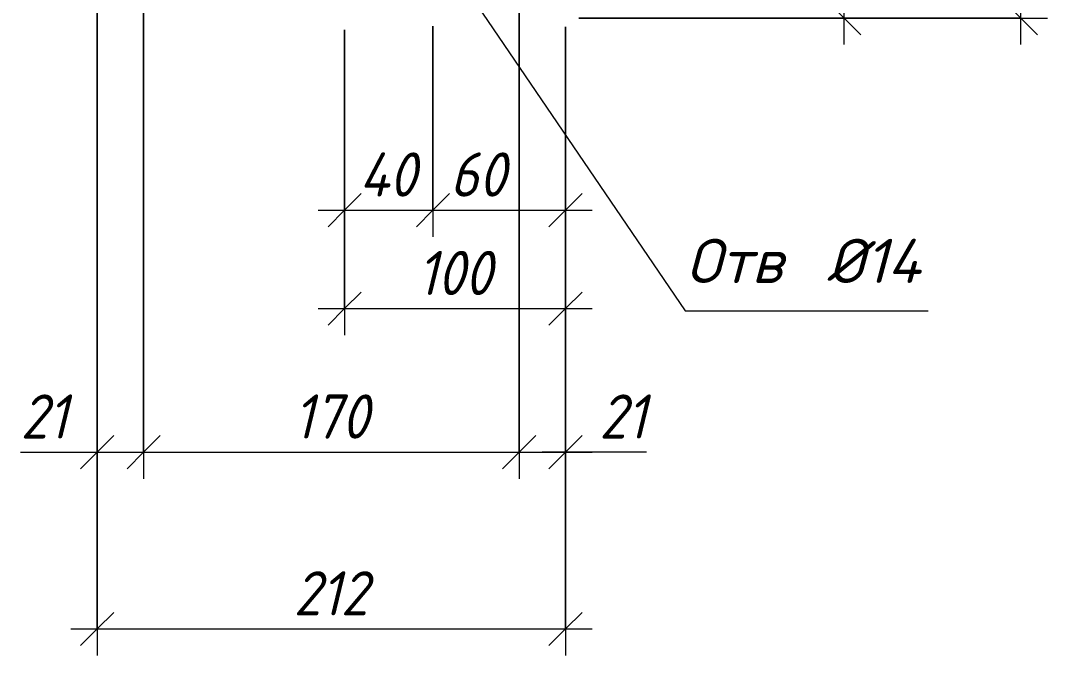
# Model space of a CAD drawing. Header units: millimetres. Extents: x -508 to 38670, y -99 to 8560.
# Drawn here: x 14587.4 to 15052.3, y 2489.2 to 2776.5 of the extents above; entities that cross this region are included whole.
import ezdxf

# ---------------------------------------------------------------- set-up
doc = ezdxf.new("R2010")
doc.units = ezdxf.units.MM
for name, color, linetype, lineweight in [('A-ANNO-DIMS', 7, 'Continuous', 9), ('A-ANNO-DIMS-10', 7, 'Continuous', 9), ('A-ANNO-NOTE', 7, 'Continuous', 9)]:
    doc.layers.add(name, color=color, linetype=linetype, lineweight=lineweight)
doc.styles.add('ISOCPEUR_I_2', font='isocpeui.ttf', dxfattribs={"width": 0.9, "height": 20})
doc.styles.add('ISOCPEUR_I_4', font='isocpeui.ttf', dxfattribs={"height": 20})
doc.dimstyles.new('ISO-2_0_0_9К_СРЕДНИЙ_1', dxfattribs={"dimscale": 304.8, "dimtxt": 19.919624, "dimasz": 0.049213, "dimexe": 0.03937, "dimexo": 0, "dimgap": 0, "dimtad": 1, "dimdec": 0, "dimzin": 0, "dimdsep": 46, "dimtxsty": 'ISOCPEUR_I_2', "dimblk1": 'OBLIQUE', "dimblk2": 'OBLIQUE', "dimsah": 1, "dimcen": 0.09, "dimdle": 0.03937, "dimazin": 0, "dimtfac": 1, "dimtdec": 4, "dimtix": 1, "dimtmove": 0, "dimatfit": 3, "dimfxl": 1, "dimtvp": 1, "dimtolj": 1, "dimtzin": 0, "dimarcsym": 2})
doc.dimstyles.new('ISO-2_0_0_9К_СРЕДНИЙ_2', dxfattribs={"dimscale": 304.8, "dimtxt": 19.919624, "dimasz": 0.049213, "dimexe": 0.03937, "dimexo": 0, "dimgap": 0, "dimtad": 1, "dimdec": 0, "dimzin": 0, "dimdsep": 46, "dimtxsty": 'ISOCPEUR_I_2', "dimblk1": 'OBLIQUE', "dimblk2": 'OBLIQUE', "dimsah": 1, "dimcen": 0.09, "dimdle": 0.03937, "dimazin": 0, "dimtfac": 1, "dimtdec": 4, "dimtix": 1, "dimtmove": 1, "dimatfit": 3, "dimfxl": 1, "dimtvp": 1, "dimtolj": 1, "dimtzin": 0, "dimarcsym": 2})
doc.dimstyles.new('ISO-2_0_0_9К_СРЕДНИЙ_3', dxfattribs={"dimscale": 304.8, "dimtxt": 19.919624, "dimasz": 0.049213, "dimexe": 0.03937, "dimexo": 0, "dimgap": 0, "dimtad": 1, "dimdec": 0, "dimzin": 0, "dimdsep": 46, "dimtxsty": 'ISOCPEUR_I_2', "dimblk1": 'OBLIQUE', "dimblk2": 'OBLIQUE', "dimsah": 1, "dimcen": 0.09, "dimdle": 0.03937, "dimazin": 0, "dimtfac": 1, "dimtdec": 4, "dimtix": 1, "dimtmove": 2, "dimatfit": 3, "dimfxl": 1, "dimtvp": 1, "dimtolj": 1, "dimtzin": 0, "dimarcsym": 2})

# ---------------------------------------------------------------- blocks, each defined once
blk = doc.blocks.new('DIMBLOCK227-АР1_Фахверк из 2-х уголков Ф-11_ Ф-18-Ф-21_Узлы 2 эт_')
at = {"layer": 'A-ANNO-DIMS-10'}
for p, q in [((14622.09, 2895.42), (14622.09, 2569.22)), ((14622.09, 2581.22), (14622.09, 2895.42)), ((14643.09, 2895.58), (14643.09, 2569.22)), ((14643.09, 2581.22), (14643.09, 2895.58)), ((14587.39, 2581.22), (14608.84, 2581.22)), ((14608.84, 2581.22), (14632.59, 2581.22)), ((14610.09, 2581.22), (14643.09, 2581.22))]:
    blk.add_line(p, q, dxfattribs=at)
at = {"layer": 'A-ANNO-DIMS-10', "lineweight": 20}
for p, q in [((14622.09, 2581.22), (14629.59, 2588.72)), ((14643.09, 2581.22), (14650.59, 2588.72)), ((14622.09, 2581.22), (14614.59, 2573.72)), ((14643.09, 2581.22), (14635.59, 2573.72))]:
    blk.add_line(p, q, dxfattribs=at)
at = {"layer": 'A-ANNO-DIMS-10', "color": 0, "insert": (14587.39, 2607.35), "char_height": 20, "width": 25.7423, "attachment_point": 1, "line_spacing_factor": 1.149209, "style": 'ISOCPEUR_I_2'}
blk.add_mtext('21', dxfattribs=at)
blk = doc.blocks.new('_Oblique')
at = {"color": 0, "linetype": 'ByBlock', "lineweight": -2}
blk.add_line((-0.5, -0.5), (0.5, 0.5), dxfattribs=at)
blk = doc.blocks.new('DIMBLOCK228-АР1_Фахверк из 2-х уголков Ф-11_ Ф-18-Ф-21_Узлы 2 эт_')
at = {"layer": 'A-ANNO-DIMS-10'}
for p, q in [((14643.09, 2895.58), (14643.09, 2569.22)), ((14643.09, 2581.22), (14643.09, 2895.58)), ((14813.09, 2895.58), (14813.09, 2569.22)), ((14813.09, 2581.22), (14813.09, 2895.58)), ((14643.09, 2581.22), (14813.09, 2581.22))]:
    blk.add_line(p, q, dxfattribs=at)
at = {"layer": 'A-ANNO-DIMS-10', "lineweight": 20}
for p, q in [((14643.09, 2581.22), (14650.59, 2588.72)), ((14813.09, 2581.22), (14820.59, 2588.72)), ((14643.09, 2581.22), (14635.59, 2573.72)), ((14813.09, 2581.22), (14805.59, 2573.72))]:
    blk.add_line(p, q, dxfattribs=at)
at = {"layer": 'A-ANNO-DIMS-10', "color": 0, "insert": (14711.05, 2607.35), "char_height": 20, "width": 40.9118, "attachment_point": 1, "line_spacing_factor": 1.149209, "style": 'ISOCPEUR_I_2'}
blk.add_mtext('170', dxfattribs=at)
blk = doc.blocks.new('DIMBLOCK229-АР1_Фахверк из 2-х уголков Ф-11_ Ф-18-Ф-21_Узлы 2 эт_')
at = {"layer": 'A-ANNO-DIMS-10'}
for p, q in [((14813.09, 2895.58), (14813.09, 2569.22)), ((14813.09, 2581.22), (14813.09, 2895.58)), ((14834.09, 2773.66), (14834.09, 2569.22)), ((14834.09, 2581.22), (14834.09, 2773.66)), ((14813.09, 2581.22), (14846.09, 2581.22)), ((14849.37, 2581.22), (14823.59, 2581.22)), ((14870.82, 2581.22), (14849.37, 2581.22))]:
    blk.add_line(p, q, dxfattribs=at)
at = {"layer": 'A-ANNO-DIMS-10', "lineweight": 20}
for p, q in [((14813.09, 2581.22), (14820.59, 2588.72)), ((14834.09, 2581.22), (14841.59, 2588.72)), ((14813.09, 2581.22), (14805.59, 2573.72)), ((14834.09, 2581.22), (14826.59, 2573.72))]:
    blk.add_line(p, q, dxfattribs=at)
at = {"layer": 'A-ANNO-DIMS-10', "color": 0, "insert": (14849.37, 2607.35), "char_height": 20, "width": 25.7423, "attachment_point": 1, "line_spacing_factor": 1.149209, "style": 'ISOCPEUR_I_2'}
blk.add_mtext('21', dxfattribs=at)
blk = doc.blocks.new('DIMBLOCK232-АР1_Фахверк из 2-х уголков Ф-11_ Ф-18-Ф-21_Узлы 2 эт_')
at = {"layer": 'A-ANNO-DIMS-10'}
for p, q in [((14734.09, 2772.34), (14734.09, 2634.19)), ((14734.09, 2646.19), (14734.09, 2772.34)), ((14834.09, 2771.58), (14834.09, 2634.19)), ((14834.09, 2646.19), (14834.09, 2771.58)), ((14722.09, 2646.19), (14846.09, 2646.19))]:
    blk.add_line(p, q, dxfattribs=at)
at = {"layer": 'A-ANNO-DIMS-10', "lineweight": 20}
for p, q in [((14734.09, 2646.19), (14741.59, 2653.69)), ((14834.09, 2646.19), (14841.59, 2653.69)), ((14734.09, 2646.19), (14726.59, 2638.69)), ((14834.09, 2646.19), (14826.59, 2638.69))]:
    blk.add_line(p, q, dxfattribs=at)
at = {"layer": 'A-ANNO-DIMS-10', "color": 0, "insert": (14767.05, 2672.32), "char_height": 20, "width": 40.9118, "attachment_point": 1, "line_spacing_factor": 1.149209, "style": 'ISOCPEUR_I_2'}
blk.add_mtext('100', dxfattribs=at)
blk = doc.blocks.new('DIMBLOCK240-АР1_Фахверк из 2-х уголков Ф-11_ Ф-18-Ф-21_Узлы 2 эт_')
at = {"layer": 'A-ANNO-DIMS-10', "lineweight": 20}
for p, q in [((14960.27, 2812.64), (14952.77, 2820.14)), ((14960.27, 2812.64), (14967.77, 2805.14)), ((14960.27, 2777.64), (14952.77, 2785.14)), ((14960.27, 2777.64), (14967.77, 2770.14))]:
    blk.add_line(p, q, dxfattribs=at)
at = {"layer": 'A-ANNO-DIMS-10'}
for p, q in [((14802.4, 2812.64), (14972.27, 2812.64)), ((14960.27, 2812.64), (14802.4, 2812.64)), ((14960.27, 2765.64), (14960.27, 2812.64)), ((14840.15, 2777.64), (14972.27, 2777.64)), ((14960.27, 2777.64), (14840.15, 2777.64))]:
    blk.add_line(p, q, dxfattribs=at)
at = {"layer": 'A-ANNO-DIMS-10', "color": 0, "insert": (14934.14, 2782.5), "char_height": 20, "width": 30.3391, "attachment_point": 1, "rotation": 90, "line_spacing_factor": 1.149209, "style": 'ISOCPEUR_I_2'}
blk.add_mtext('35', dxfattribs=at)
blk = doc.blocks.new('DIMBLOCK244-АР1_Фахверк из 2-х уголков Ф-11_ Ф-18-Ф-21_Узлы 2 эт_')
at = {"layer": 'A-ANNO-DIMS-10'}
for p, q in [((15040.27, 2765.64), (15040.27, 2994.64)), ((14840.15, 2982.64), (15052.27, 2982.64)), ((15040.27, 2982.64), (14840.15, 2982.64)), ((14840.15, 2777.64), (15052.27, 2777.64)), ((15040.27, 2777.64), (14840.15, 2777.64))]:
    blk.add_line(p, q, dxfattribs=at)
at = {"layer": 'A-ANNO-DIMS-10', "lineweight": 20}
for p, q in [((15040.27, 2982.64), (15032.77, 2990.14)), ((15040.27, 2982.64), (15047.77, 2975.14)), ((15040.27, 2777.64), (15032.77, 2785.14)), ((15040.27, 2777.64), (15047.77, 2770.14))]:
    blk.add_line(p, q, dxfattribs=at)
at = {"layer": 'A-ANNO-DIMS-10', "color": 0, "insert": (15014.14, 2861.17), "char_height": 20, "width": 45.5087, "attachment_point": 1, "rotation": 90, "line_spacing_factor": 1.149209, "style": 'ISOCPEUR_I_2'}
blk.add_mtext('205', dxfattribs=at)
blk = doc.blocks.new('DIMBLOCK245-АР1_Фахверк из 2-х уголков Ф-11_ Ф-18-Ф-21_Узлы 2 эт_')
at = {"layer": 'A-ANNO-DIMS-10'}
for p, q in [((14734.09, 2771.58), (14734.09, 2678.73)), ((14734.09, 2690.73), (14734.09, 2771.58)), ((14774.09, 2773.94), (14774.09, 2678.73)), ((14774.09, 2690.73), (14774.09, 2773.94)), ((14722.09, 2690.73), (14774.09, 2690.73))]:
    blk.add_line(p, q, dxfattribs=at)
at = {"layer": 'A-ANNO-DIMS-10', "lineweight": 20}
for p, q in [((14734.09, 2690.73), (14741.59, 2698.23)), ((14774.09, 2690.73), (14781.59, 2698.23)), ((14734.09, 2690.73), (14726.59, 2683.23)), ((14774.09, 2690.73), (14766.59, 2683.23))]:
    blk.add_line(p, q, dxfattribs=at)
at = {"layer": 'A-ANNO-DIMS-10', "color": 0, "insert": (14740.68, 2716.86), "char_height": 20, "width": 32.1779, "attachment_point": 1, "line_spacing_factor": 1.149209, "style": 'ISOCPEUR_I_2'}
blk.add_mtext('40', dxfattribs=at)
blk = doc.blocks.new('DIMBLOCK246-АР1_Фахверк из 2-х уголков Ф-11_ Ф-18-Ф-21_Узлы 2 эт_')
at = {"layer": 'A-ANNO-DIMS-10'}
for p, q in [((14774.09, 2773.94), (14774.09, 2678.73)), ((14774.09, 2690.73), (14774.09, 2773.94)), ((14834.09, 2771.58), (14834.09, 2678.73)), ((14834.09, 2690.73), (14834.09, 2771.58)), ((14774.09, 2690.73), (14846.09, 2690.73))]:
    blk.add_line(p, q, dxfattribs=at)
at = {"layer": 'A-ANNO-DIMS-10', "lineweight": 20}
for p, q in [((14774.09, 2690.73), (14781.59, 2698.23)), ((14834.09, 2690.73), (14841.59, 2698.23)), ((14774.09, 2690.73), (14766.59, 2683.23)), ((14834.09, 2690.73), (14826.59, 2683.23))]:
    blk.add_line(p, q, dxfattribs=at)
at = {"layer": 'A-ANNO-DIMS-10', "color": 0, "insert": (14781.69, 2716.86), "char_height": 20, "width": 30.3391, "attachment_point": 1, "line_spacing_factor": 1.149209, "style": 'ISOCPEUR_I_2'}
blk.add_mtext('60', dxfattribs=at)
blk = doc.blocks.new('DIMBLOCK247-АР1_Фахверк из 2-х уголков Ф-11_ Ф-18-Ф-21_Узлы 2 эт_')
at = {"layer": 'A-ANNO-DIMS-10'}
for p, q in [((14622.09, 2895.42), (14622.09, 2489.22)), ((14622.09, 2501.22), (14622.09, 2895.42)), ((14834.09, 2766.94), (14834.09, 2489.22)), ((14834.09, 2501.22), (14834.09, 2766.94)), ((14610.09, 2501.22), (14846.09, 2501.22))]:
    blk.add_line(p, q, dxfattribs=at)
at = {"layer": 'A-ANNO-DIMS-10', "lineweight": 20}
for p, q in [((14622.09, 2501.22), (14629.59, 2508.72)), ((14834.09, 2501.22), (14841.59, 2508.72)), ((14622.09, 2501.22), (14614.59, 2493.72)), ((14834.09, 2501.22), (14826.59, 2493.72))]:
    blk.add_line(p, q, dxfattribs=at)
at = {"layer": 'A-ANNO-DIMS-10', "color": 0, "insert": (14711.05, 2527.35), "char_height": 20, "width": 40.9118, "attachment_point": 1, "line_spacing_factor": 1.149209, "style": 'ISOCPEUR_I_2'}
blk.add_mtext('212', dxfattribs=at)
blk = doc.blocks.new('_AT__Текстовая выноска 2_0 - _AT__Текстовая выноска 2_0-30620702-АР1_Фахверк из 2-х уголков Ф-11_ Ф-18-Ф-21_Узлы 2 эт_')
at = {"layer": 'A-ANNO-NOTE'}
blk.add_line((0, 0), (11, 0), dxfattribs=at)

msp = doc.modelspace()

# ---------------------------------------------------------------- linework, layer by layer
at = {"layer": 'A-ANNO-NOTE'}
msp.add_line((14774.14, 2812.75), (14888.26, 2645.24), dxfattribs=at)

# ---------------------------------------------------------------- block references
at = {"layer": 'A-ANNO-NOTE', "xscale": 10, "yscale": 10, "zscale": 10}
msp.add_blockref('_AT__Текстовая выноска 2_0 - _AT__Текстовая выноска 2_0-30620702-АР1_Фахверк из 2-х уголков Ф-11_ Ф-18-Ф-21_Узлы 2 эт_', (14888.26, 2645.24), dxfattribs=at)

# ---------------------------------------------------------------- texts
at = {"layer": 'A-ANNO-NOTE', "char_height": 20, "attachment_point": 1, "style": 'ISOCPEUR_I_4'}
for s, insert, width in [('Отв', (14888.68, 2677.77), 61.7299), (' Ø14', (14939.61, 2677.77), 74.5569)]:
    msp.add_mtext(s, dxfattribs=dict(at, insert=insert, width=width))

# ---------------------------------------------------------------- dimensions: what is measured, and where the dimension line sits
at = {"layer": 'A-ANNO-DIMS'}
for base, p2, override, picture, middle in [((15040.27, 2982.64), (14840.15, 2982.64), {"dimpost": '<>', "dimfxl": 205}, 'DIMBLOCK244-АР1_Фахверк из 2-х уголков Ф-11_ Ф-18-Ф-21_Узлы 2 эт_', (15030.27, 2880.14)), ((14960.27, 2812.64), (14802.4, 2812.64), {"dimpost": '<>', "dimfxl": 51.476043}, 'DIMBLOCK240-АР1_Фахверк из 2-х уголков Ф-11_ Ф-18-Ф-21_Узлы 2 эт_', (14950.27, 2795.14))]:
    dim = msp.add_linear_dim(base=base, p1=(14840.15, 2777.64), p2=p2, angle=90, dimstyle='ISO-2_0_0_9К_СРЕДНИЙ_1', override=override, dxfattribs=at)
    dim.commit()
    dim.dimension.update_dxf_attribs({"geometry": picture, "text_midpoint": middle})
for base, p1, p2, dimstyle, override, picture, middle in [((14643.09, 2581.22), (14622.09, 2895.42), (14643.09, 2895.58), 'ISO-2_0_0_9К_СРЕДНИЙ_2', {"dimpost": '<>', "dimfxl": 21.000592}, 'DIMBLOCK227-АР1_Фахверк из 2-х уголков Ф-11_ Ф-18-Ф-21_Узлы 2 эт_', (14600.26, 2594.02)), ((14834.09, 2581.22), (14813.09, 2895.58), (14834.09, 2773.66), 'ISO-2_0_0_9К_СРЕДНИЙ_2', {"dimpost": '<>', "dimfxl": 123.716516}, 'DIMBLOCK229-АР1_Фахверк из 2-х уголков Ф-11_ Ф-18-Ф-21_Узлы 2 эт_', (14862.24, 2594.02)), ((14834.09, 2690.73), (14774.09, 2773.94), (14834.09, 2771.58), 'ISO-2_0_0_9К_СРЕДНИЙ_3', {"dimpost": '<>', "dimfxl": 60.046463}, 'DIMBLOCK246-АР1_Фахверк из 2-х уголков Ф-11_ Ф-18-Ф-21_Узлы 2 эт_', (14796.86, 2703.53))]:
    dim = msp.add_linear_dim(base=base, p1=p1, p2=p2, dimstyle=dimstyle, override=override, dxfattribs=at)
    dim.commit()
    dim.dimension.update_dxf_attribs({"geometry": picture, "text_midpoint": middle, "dimtype": 160})
for base, p1, p2, override, picture, middle in [((14834.09, 2501.22), (14622.09, 2895.42), (14834.09, 2766.94), {"dimpost": '<>', "dimfxl": 247.893637}, 'DIMBLOCK247-АР1_Фахверк из 2-х уголков Ф-11_ Ф-18-Ф-21_Узлы 2 эт_', (14728.09, 2511.22)), ((14813.09, 2581.22), (14643.09, 2895.58), (14813.09, 2895.58), {"dimpost": '<>', "dimfxl": 170}, 'DIMBLOCK228-АР1_Фахверк из 2-х уголков Ф-11_ Ф-18-Ф-21_Узлы 2 эт_', (14728.09, 2591.35)), ((14774.09, 2690.73), (14734.09, 2771.58), (14774.09, 2773.94), {"dimpost": '<>', "dimfxl": 40.069661}, 'DIMBLOCK245-АР1_Фахверк из 2-х уголков Ф-11_ Ф-18-Ф-21_Узлы 2 эт_', (14754.09, 2700.73)), ((14834.09, 2646.19), (14734.09, 2772.34), (14834.09, 2771.58), {"dimpost": '<>', "dimfxl": 100.002877}, 'DIMBLOCK232-АР1_Фахверк из 2-х уголков Ф-11_ Ф-18-Ф-21_Узлы 2 эт_', (14784.09, 2656.19))]:
    dim = msp.add_linear_dim(base=base, p1=p1, p2=p2, dimstyle='ISO-2_0_0_9К_СРЕДНИЙ_1', override=override, dxfattribs=at)
    dim.commit()
    dim.dimension.update_dxf_attribs({"geometry": picture, "text_midpoint": middle})

doc.saveas('drawing.dxf')
